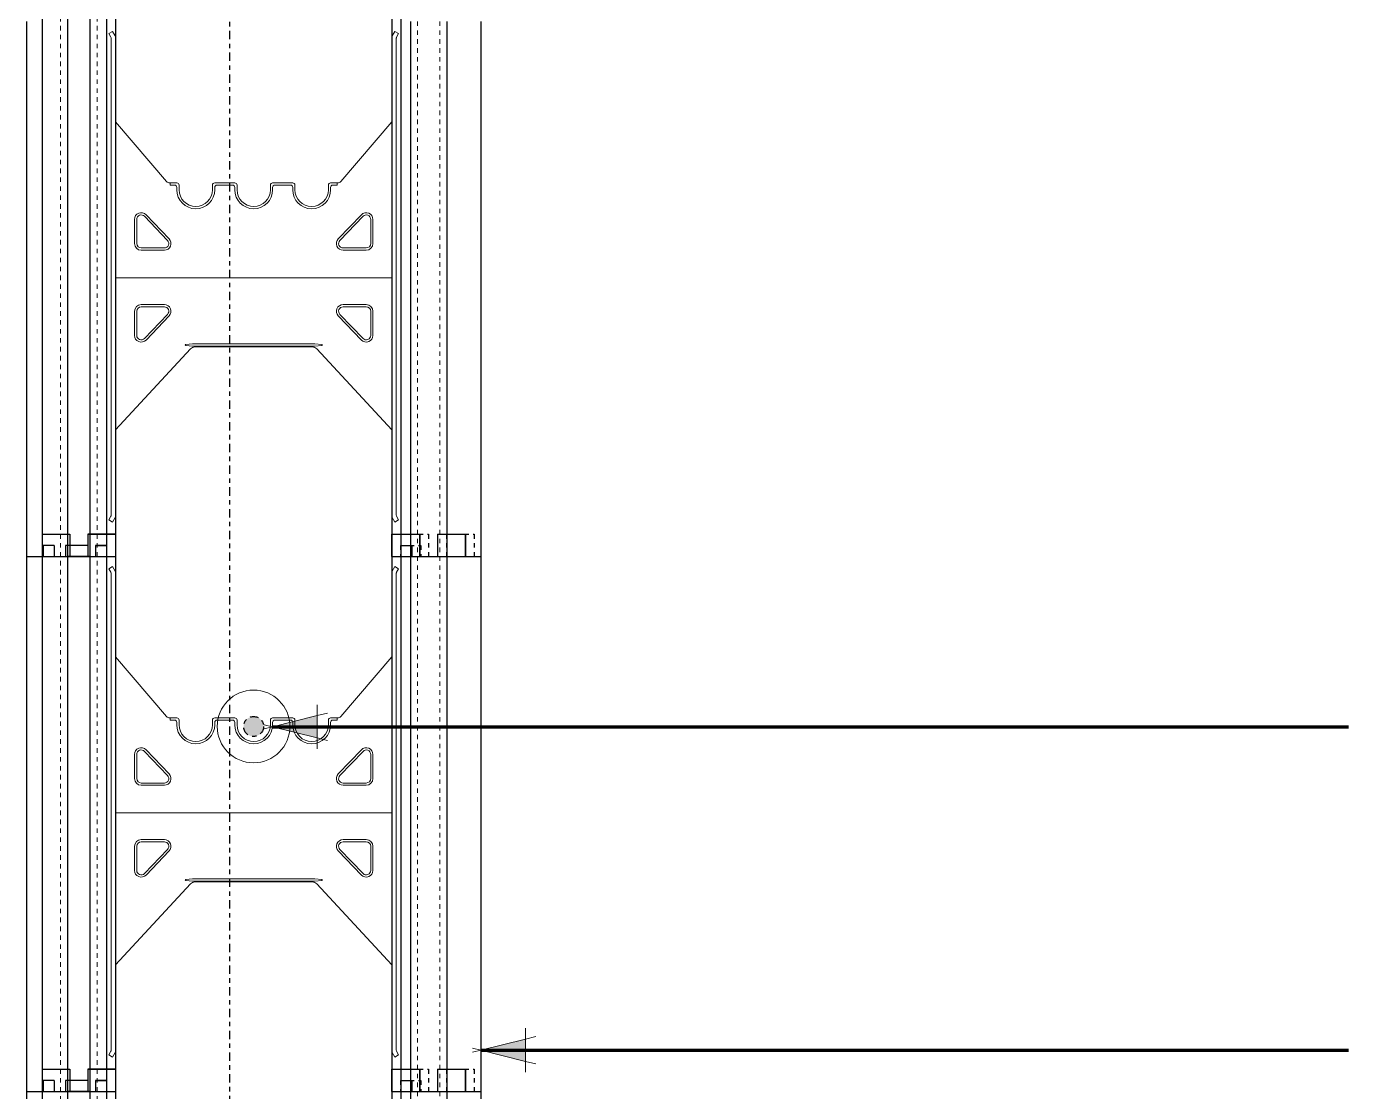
# Model space of a CAD drawing. Header units: inches. Extents: x -29 to 62, y -26 to 141.
# Drawn here: x 9.7 to 39.37, y 53.23 to 77.12 of the extents above; entities that cross this region are included whole.
import ezdxf

# ---------------------------------------------------------------- set-up
doc = ezdxf.new("R2010")
doc.units = ezdxf.units.IN
doc.header["$MEASUREMENT"] = 0
for name, pattern in [('CENTER', [2, 1.25, -0.25, 0.25, -0.25]), ('DASHED2', [0.375, 0.25, -0.125]), ('HIDDEN', [0.375, 0.25, -0.125])]:
    doc.linetypes.add(name, pattern=pattern)
for name, color, linetype, lineweight in [('A2 Hatch', 8, 'Continuous', 9), ('DETAILS', 7, 'Continuous', 13), ('DIM', 3, 'Continuous', 13), ('REBAR', 2, 'CENTER', 30)]:
    doc.layers.add(name, color=color, linetype=linetype, lineweight=lineweight)
doc.styles.add('ARCTEXT', font='arctext.shx', dxfattribs={"width": 0.85})
doc.dimstyles.new('ARCTEXT1-4', dxfattribs={"dimtxt": 4, "dimasz": 2, "dimexe": 2, "dimexo": 2, "dimgap": 2, "dimtad": 1, "dimdec": 4, "dimzin": 3, "dimdsep": 46, "dimlunit": 4, "dimtxsty": 'ARCTEXT', "dimblk": 'ARCHTICK', "dimcen": 2, "dimaunit": 1, "dimadec": 0, "dimazin": 0, "dimtfac": 1, "dimtdec": 4, "dimtmove": 2, "dimatfit": 3, "dimldrblk": 'arrow', "dimfxl": 0, "dimtolj": 1, "dimtzin": 0, "dimarcsym": 0})

# ---------------------------------------------------------------- blocks, each defined once
blk = doc.blocks.new('_ArchTick')
at = {"color": 0, "linetype": 'ByBlock', "const_width": 0.15}
blk.add_lwpolyline([(-0.5, -0.5), (0.5, 0.5)], dxfattribs=at)
blk = doc.blocks.new('arrow')
at = {"layer": 'DIM'}
blk.add_hatch(color=253, dxfattribs=at).paths.add_polyline_path([(-2, 0.5), (-2, -0.5), (0, 0)])
at = {"layer": 'DIM', "lineweight": 9}
for points in [[(-2, 0.983), (-2, 0.5), (-2.469, 0.617)], [(0.374, 0.094), (0, 0)], [(0.374, -0.094), (0, 0)], [(-2, -0.983), (-2, -0.5), (-2.469, -0.617)]]:
    blk.add_lwpolyline(points, dxfattribs=at)
at = {"layer": 'DIM', "lineweight": 15}
blk.add_lwpolyline([(0, 0), (-2, -0.5), (-2, 0.5), (0, 0)], dxfattribs=at)

msp = doc.modelspace()

# ---------------------------------------------------------------- hatches: boundary and pattern name
at = {"layer": 'REBAR', "ltscale": 0.15}
h = msp.add_hatch(color=256, dxfattribs=at)
edge = h.paths.add_edge_path()
edge.add_arc((14.79509, 61.42232), 0.22434, 0, 360)

# ---------------------------------------------------------------- linework, layer by layer
at = {"color": 1}
for p, q in [((10.04778, 77.73425), (10.04778, 65.23425)), ((10.62278, 77.73425), (10.62278, 65.23425)), ((11.12278, 77.73425), (11.12278, 65.23425)), ((11.69778, 77.73425), (11.69778, 65.23425)), ((17.89778, 77.73425), (17.89778, 65.23425)), ((11.49778, 77.48425), (11.49778, 65.23425)), ((18.09778, 77.48425), (18.09778, 65.23425)), ((9.69778, 77.23425), (9.69778, 65.23425)), ((18.31278, 77.23425), (18.31278, 65.23425)), ((19.13278, 77.23425), (19.13278, 65.23425)), ((19.89778, 77.23425), (19.89778, 65.23425)), ((10.04778, 65.73425), (10.67278, 65.73425)), ((10.04778, 65.73425), (10.67278, 65.73425)), ((10.04778, 65.73425), (10.67278, 65.73425)), ((10.04778, 65.73425), (10.67278, 65.73425)), ((10.04778, 65.73425), (10.67278, 65.73425)), ((10.04778, 65.73425), (10.67278, 65.73425)), ((10.04778, 65.73425), (10.67278, 65.73425)), ((10.04778, 65.73425), (10.67278, 65.73425)), ((10.04778, 65.73424), (10.67278, 65.73424)), ((10.04778, 65.73424), (10.04778, 53.23424)), ((10.04778, 65.73424), (10.67278, 65.73424)), ((10.62278, 65.73424), (10.62278, 53.23424)), ((10.67278, 65.73425), (10.67278, 65.23425)), ((10.67278, 65.73425), (10.67278, 65.23425)), ((10.67278, 65.73425), (10.67278, 65.23425)), ((10.67278, 65.73425), (10.67278, 65.23425)), ((10.67278, 65.73425), (10.67278, 65.23425)), ((10.67278, 65.73425), (10.67278, 65.23425)), ((10.67278, 65.73425), (10.67278, 65.23425)), ((10.67278, 65.73425), (10.67278, 65.23425)), ((10.67278, 65.73424), (10.67278, 65.23424)), ((10.67278, 65.73424), (10.67278, 65.23424)), ((11.07278, 65.73425), (11.07278, 65.23425)), ((11.07278, 65.73425), (11.69778, 65.73425)), ((11.07278, 65.73425), (11.07278, 65.23425)), ((11.07278, 65.73425), (11.69778, 65.73425)), ((11.07278, 65.73425), (11.07278, 65.23425)), ((11.07278, 65.73425), (11.69778, 65.73425)), ((11.07278, 65.73425), (11.07278, 65.23425)), ((11.07278, 65.73425), (11.69778, 65.73425)), ((11.07278, 65.73425), (11.07278, 65.23425)), ((11.07278, 65.73425), (11.69778, 65.73425)), ((11.07278, 65.73425), (11.07278, 65.23425)), ((11.07278, 65.73425), (11.69778, 65.73425)), ((11.07278, 65.73425), (11.07278, 65.23425)), ((11.07278, 65.73425), (11.69778, 65.73425)), ((11.07278, 65.73425), (11.07278, 65.23425)), ((11.69778, 65.73425), (11.07278, 65.73425)), ((11.07278, 65.73425), (11.07278, 65.23425)), ((11.07278, 65.73425), (11.69778, 65.73425)), ((11.07278, 65.73425), (11.07278, 65.23425)), ((11.69778, 65.73425), (11.07278, 65.73425)), ((11.07278, 65.73424), (11.07278, 65.23424)), ((11.07278, 65.73424), (11.69778, 65.73424)), ((11.07278, 65.73424), (11.07278, 65.23424)), ((11.07278, 65.73424), (11.69778, 65.73424)), ((11.07278, 65.73424), (11.07278, 65.23424)), ((11.69778, 65.73424), (11.07278, 65.73424)), ((11.12278, 65.73424), (11.12278, 53.23424)), ((11.69778, 65.73425), (11.69778, 65.23425)), ((11.69778, 65.73425), (11.69778, 65.23425)), ((11.69778, 65.73425), (11.69778, 65.23425)), ((11.69778, 65.73425), (11.69778, 65.23425)), ((11.69778, 65.73425), (11.69778, 65.23425)), ((11.69778, 65.73425), (11.69778, 65.23425)), ((11.69778, 65.73425), (11.69778, 65.23425)), ((11.69778, 65.73425), (11.69778, 65.23425)), ((11.69778, 65.73425), (11.69778, 65.23425)), ((11.69778, 65.73424), (11.69778, 53.23424)), ((11.69778, 65.73424), (11.69778, 65.23424)), ((11.69778, 65.73424), (11.69778, 65.23424)), ((11.69778, 65.73424), (11.69778, 65.23424)), ((17.89348, 65.73425), (17.89348, 65.23425)), ((17.89348, 65.73425), (18.51848, 65.73425)), ((17.89348, 65.73425), (17.89348, 65.23425)), ((17.89778, 65.73424), (17.89778, 53.23424)), ((17.89778, 65.73424), (18.52278, 65.73424)), ((17.89778, 65.73424), (17.89778, 65.23424)), ((18.09778, 65.73425), (18.09778, 65.23425)), ((18.51848, 65.73425), (18.51848, 65.23425)), ((18.52278, 65.73424), (18.52278, 65.23424)), ((18.91848, 65.73425), (18.91848, 65.23425)), ((18.91848, 65.73425), (19.54348, 65.73425)), ((18.92278, 65.73424), (18.92278, 65.23424)), ((18.92278, 65.73424), (19.54778, 65.73424)), ((19.54348, 65.73425), (19.54348, 65.23425)), ((19.54778, 65.73424), (19.54778, 65.23424)), ((10.07278, 65.48425), (10.07278, 65.23425)), ((10.32278, 65.48425), (10.07278, 65.48425)), ((10.07278, 65.48425), (10.07278, 65.23425)), ((10.32278, 65.48425), (10.07278, 65.48425)), ((10.07278, 65.48424), (10.07278, 65.23424)), ((10.32278, 65.48424), (10.07278, 65.48424)), ((10.32278, 65.48425), (10.32278, 65.23425)), ((10.32278, 65.48425), (10.32278, 65.23425)), ((10.32278, 65.48424), (10.32278, 65.23424)), ((11.07278, 65.48425), (10.57278, 65.48425)), ((10.57278, 65.48425), (10.57278, 65.23425)), ((11.07278, 65.48425), (10.57278, 65.48425)), ((10.57278, 65.48425), (10.57278, 65.23425)), ((11.07278, 65.48424), (10.57278, 65.48424)), ((10.57278, 65.48424), (10.57278, 65.23424)), ((11.24778, 65.48425), (11.24778, 65.23425)), ((11.24778, 65.48425), (11.49778, 65.48425)), ((11.24778, 65.48425), (11.24778, 65.23425)), ((11.24778, 65.48425), (11.49778, 65.48425)), ((11.24778, 65.48425), (11.24778, 65.23425)), ((11.24778, 65.48425), (11.49778, 65.48425)), ((11.24778, 65.48425), (11.24778, 65.23425)), ((11.24778, 65.48425), (11.49778, 65.48425)), ((11.24778, 65.48425), (11.24778, 65.23425)), ((11.24778, 65.48425), (11.49778, 65.48425)), ((11.24778, 65.48425), (11.24778, 65.23425)), ((11.24778, 65.48425), (11.49778, 65.48425)), ((11.24778, 65.48425), (11.24778, 65.23425)), ((11.24778, 65.48425), (11.49778, 65.48425)), ((11.24778, 65.48425), (11.24778, 65.23425)), ((11.49778, 65.48425), (11.24778, 65.48425)), ((11.24778, 65.48425), (11.24778, 65.23425)), ((11.24778, 65.48425), (11.49778, 65.48425)), ((11.24778, 65.48425), (11.24778, 65.23425)), ((11.49778, 65.48425), (11.24778, 65.48425)), ((11.24778, 65.48424), (11.24778, 65.23424)), ((11.24778, 65.48424), (11.49778, 65.48424)), ((11.24778, 65.48424), (11.24778, 65.23424)), ((11.24778, 65.48424), (11.49778, 65.48424)), ((11.24778, 65.48424), (11.24778, 65.23424)), ((11.49778, 65.48424), (11.24778, 65.48424)), ((11.49778, 65.48425), (11.49778, 65.23425)), ((11.49778, 65.48425), (11.49778, 65.23425)), ((11.49778, 65.48424), (11.49778, 53.23424)), ((11.49778, 65.48424), (11.49778, 65.23424)), ((18.09348, 65.48425), (18.34348, 65.48425)), ((18.09778, 65.48424), (18.09778, 53.23424)), ((18.09778, 65.48424), (18.34778, 65.48424)), ((18.34348, 65.48425), (18.34348, 65.23425)), ((18.34778, 65.48424), (18.34778, 65.23424)), ((9.69778, 65.23425), (11.69778, 65.23425)), ((9.69778, 65.23425), (11.69778, 65.23425)), ((9.69778, 65.23425), (11.24778, 65.23425)), ((9.69778, 65.23425), (11.24778, 65.23425)), ((9.69778, 65.23425), (11.69778, 65.23425)), ((9.69778, 65.23425), (11.69778, 65.23425)), ((9.69778, 65.23425), (11.69778, 65.23425)), ((9.69778, 65.23425), (11.24778, 65.23425)), ((9.69778, 65.23425), (11.24778, 65.23425)), ((9.69778, 65.23425), (11.69778, 65.23425)), ((9.69778, 65.23425), (11.69778, 65.23425)), ((9.69778, 65.23425), (11.24778, 65.23425)), ((9.69778, 65.23425), (11.24778, 65.23425)), ((9.69778, 65.23425), (11.69778, 65.23425)), ((9.69778, 65.23425), (11.24778, 65.23425)), ((9.69778, 65.23425), (11.24778, 65.23425)), ((9.69778, 65.23425), (11.69778, 65.23425)), ((9.69778, 65.23425), (11.69778, 65.23425)), ((9.69778, 65.23424), (9.69778, 53.23424)), ((9.69778, 65.23424), (11.24778, 65.23424)), ((9.69778, 65.23424), (11.69778, 65.23424)), ((9.69778, 65.23424), (11.24778, 65.23424)), ((9.69778, 65.23424), (11.69778, 65.23424)), ((9.69778, 65.23423), (11.69778, 65.23423)), ((9.69778, 65.23423), (11.24778, 65.23423)), ((11.12278, 65.23425), (10.62278, 65.23425)), ((11.12278, 65.23425), (10.62278, 65.23425)), ((11.12278, 65.23425), (10.62278, 65.23425)), ((11.12278, 65.23425), (10.62278, 65.23425)), ((11.12278, 65.23425), (10.62278, 65.23425)), ((11.12278, 65.23425), (10.62278, 65.23425)), ((11.12278, 65.23425), (10.62278, 65.23425)), ((11.12278, 65.23425), (10.62278, 65.23425)), ((11.12278, 65.23424), (10.62278, 65.23424)), ((11.12278, 65.23424), (10.62278, 65.23424)), ((11.12278, 65.23423), (10.62278, 65.23423)), ((11.49778, 65.23425), (11.69778, 65.23425)), ((11.49778, 65.23425), (11.69778, 65.23425)), ((11.49778, 65.23425), (11.69778, 65.23425)), ((11.49778, 65.23425), (11.69778, 65.23425)), ((11.49778, 65.23425), (11.69778, 65.23425)), ((11.49778, 65.23425), (11.69778, 65.23425)), ((11.49778, 65.23425), (11.69778, 65.23425)), ((11.49778, 65.23425), (11.69778, 65.23425)), ((11.49778, 65.23424), (11.69778, 65.23424)), ((11.49778, 65.23424), (11.69778, 65.23424)), ((11.49778, 65.23423), (11.69778, 65.23423)), ((17.89348, 65.23425), (18.09348, 65.23425)), ((17.89778, 65.23425), (19.69348, 65.23425)), ((17.89778, 65.23425), (19.69348, 65.23425)), ((17.89778, 65.23425), (19.89778, 65.23425)), ((17.89778, 65.23424), (18.09778, 65.23424)), ((17.89778, 65.23424), (19.89778, 65.23424)), ((18.10848, 65.23425), (19.69348, 65.23425)), ((18.31278, 65.23424), (19.89778, 65.23424)), ((18.31278, 65.23424), (18.31278, 53.23424)), ((19.13278, 65.23424), (19.13278, 53.23424)), ((19.69778, 65.23425), (19.89778, 65.23425)), ((19.69778, 65.23425), (19.89778, 65.23425)), ((19.69778, 65.23424), (19.89778, 65.23424)), ((19.89778, 65.23424), (19.89778, 53.23424)), ((10.04778, 53.73424), (10.67278, 53.73424)), ((10.04778, 53.73424), (10.67278, 53.73424)), ((10.04778, 53.73424), (10.67278, 53.73424)), ((10.04778, 53.73424), (10.67278, 53.73424)), ((10.04778, 53.73424), (10.67278, 53.73424)), ((10.04778, 53.73424), (10.67278, 53.73424)), ((10.04778, 53.73424), (10.67278, 53.73424)), ((10.04778, 53.73424), (10.67278, 53.73424)), ((10.04778, 53.73423), (10.67278, 53.73423)), ((10.04778, 53.73423), (10.04778, 41.23423)), ((10.04778, 53.73423), (10.67278, 53.73423)), ((10.62278, 53.73423), (10.62278, 41.23423)), ((10.67278, 53.73424), (10.67278, 53.23424)), ((10.67278, 53.73424), (10.67278, 53.23424)), ((10.67278, 53.73424), (10.67278, 53.23424)), ((10.67278, 53.73424), (10.67278, 53.23424)), ((10.67278, 53.73424), (10.67278, 53.23424)), ((10.67278, 53.73424), (10.67278, 53.23424)), ((10.67278, 53.73424), (10.67278, 53.23424)), ((10.67278, 53.73424), (10.67278, 53.23424)), ((10.67278, 53.73423), (10.67278, 53.23423)), ((10.67278, 53.73423), (10.67278, 53.23423)), ((11.07278, 53.73424), (11.07278, 53.23424)), ((11.07278, 53.73424), (11.69778, 53.73424)), ((11.07278, 53.73424), (11.07278, 53.23424)), ((11.07278, 53.73424), (11.69778, 53.73424)), ((11.07278, 53.73424), (11.07278, 53.23424)), ((11.07278, 53.73424), (11.69778, 53.73424)), ((11.07278, 53.73424), (11.07278, 53.23424)), ((11.07278, 53.73424), (11.69778, 53.73424)), ((11.07278, 53.73424), (11.07278, 53.23424)), ((11.07278, 53.73424), (11.69778, 53.73424)), ((11.07278, 53.73424), (11.07278, 53.23424)), ((11.07278, 53.73424), (11.69778, 53.73424)), ((11.07278, 53.73424), (11.07278, 53.23424)), ((11.07278, 53.73424), (11.69778, 53.73424)), ((11.07278, 53.73424), (11.07278, 53.23424)), ((11.69778, 53.73424), (11.07278, 53.73424)), ((11.07278, 53.73424), (11.07278, 53.23424)), ((11.07278, 53.73424), (11.69778, 53.73424)), ((11.07278, 53.73424), (11.07278, 53.23424)), ((11.69778, 53.73424), (11.07278, 53.73424)), ((11.07278, 53.73423), (11.07278, 53.23423)), ((11.07278, 53.73423), (11.69778, 53.73423)), ((11.07278, 53.73423), (11.07278, 53.23423)), ((11.07278, 53.73423), (11.69778, 53.73423)), ((11.07278, 53.73423), (11.07278, 53.23423)), ((11.69778, 53.73423), (11.07278, 53.73423)), ((11.12278, 53.73423), (11.12278, 41.23423)), ((11.69778, 53.73424), (11.69778, 53.23424)), ((11.69778, 53.73424), (11.69778, 53.23424)), ((11.69778, 53.73424), (11.69778, 53.23424)), ((11.69778, 53.73424), (11.69778, 53.23424)), ((11.69778, 53.73424), (11.69778, 53.23424)), ((11.69778, 53.73424), (11.69778, 53.23424)), ((11.69778, 53.73424), (11.69778, 53.23424)), ((11.69778, 53.73424), (11.69778, 53.23424)), ((11.69778, 53.73424), (11.69778, 53.23424)), ((11.69778, 53.73423), (11.69778, 41.23423)), ((11.69778, 53.73423), (11.69778, 53.23423)), ((11.69778, 53.73423), (11.69778, 53.23423)), ((11.69778, 53.73423), (11.69778, 53.23423)), ((17.89348, 53.73424), (17.89348, 53.23424)), ((17.89348, 53.73424), (18.51848, 53.73424)), ((17.89348, 53.73424), (17.89348, 53.23424)), ((17.89778, 53.73423), (17.89778, 41.23423)), ((17.89778, 53.73423), (18.52278, 53.73423)), ((17.89778, 53.73423), (17.89778, 53.23423)), ((18.09778, 53.73424), (18.09778, 53.23424)), ((18.51848, 53.73424), (18.51848, 53.23424)), ((18.52278, 53.73423), (18.52278, 53.23423)), ((18.91848, 53.73424), (18.91848, 53.23424)), ((18.91848, 53.73424), (19.54348, 53.73424)), ((18.92278, 53.73423), (18.92278, 53.23423)), ((18.92278, 53.73423), (19.54778, 53.73423)), ((19.54348, 53.73424), (19.54348, 53.23424)), ((19.54778, 53.73423), (19.54778, 53.23423)), ((10.07278, 53.48424), (10.07278, 53.23424)), ((10.32278, 53.48424), (10.07278, 53.48424)), ((10.07278, 53.48424), (10.07278, 53.23424)), ((10.32278, 53.48424), (10.07278, 53.48424)), ((10.07278, 53.48423), (10.07278, 53.23423)), ((10.32278, 53.48423), (10.07278, 53.48423)), ((10.32278, 53.48424), (10.32278, 53.23424)), ((10.32278, 53.48424), (10.32278, 53.23424)), ((10.32278, 53.48423), (10.32278, 53.23423)), ((11.07278, 53.48424), (10.57278, 53.48424)), ((10.57278, 53.48424), (10.57278, 53.23424)), ((11.07278, 53.48424), (10.57278, 53.48424)), ((10.57278, 53.48424), (10.57278, 53.23424)), ((11.07278, 53.48423), (10.57278, 53.48423)), ((10.57278, 53.48423), (10.57278, 53.23423)), ((11.24778, 53.48424), (11.24778, 53.23424)), ((11.24778, 53.48424), (11.49778, 53.48424)), ((11.24778, 53.48424), (11.24778, 53.23424)), ((11.24778, 53.48424), (11.49778, 53.48424)), ((11.24778, 53.48424), (11.24778, 53.23424)), ((11.24778, 53.48424), (11.49778, 53.48424)), ((11.24778, 53.48424), (11.24778, 53.23424)), ((11.24778, 53.48424), (11.49778, 53.48424)), ((11.24778, 53.48424), (11.24778, 53.23424)), ((11.24778, 53.48424), (11.49778, 53.48424)), ((11.24778, 53.48424), (11.24778, 53.23424)), ((11.24778, 53.48424), (11.49778, 53.48424)), ((11.24778, 53.48424), (11.24778, 53.23424)), ((11.24778, 53.48424), (11.49778, 53.48424)), ((11.24778, 53.48424), (11.24778, 53.23424)), ((11.49778, 53.48424), (11.24778, 53.48424)), ((11.24778, 53.48424), (11.24778, 53.23424)), ((11.24778, 53.48424), (11.49778, 53.48424)), ((11.24778, 53.48424), (11.24778, 53.23424)), ((11.49778, 53.48424), (11.24778, 53.48424)), ((11.24778, 53.48423), (11.24778, 53.23423)), ((11.24778, 53.48423), (11.49778, 53.48423)), ((11.24778, 53.48423), (11.24778, 53.23423)), ((11.24778, 53.48423), (11.49778, 53.48423)), ((11.24778, 53.48423), (11.24778, 53.23423)), ((11.49778, 53.48423), (11.24778, 53.48423)), ((11.49778, 53.48424), (11.49778, 53.23424)), ((11.49778, 53.48424), (11.49778, 53.23424)), ((11.49778, 53.48423), (11.49778, 41.23423)), ((11.49778, 53.48423), (11.49778, 53.23423)), ((18.09348, 53.48424), (18.34348, 53.48424)), ((18.09778, 53.48423), (18.09778, 41.23423)), ((18.09778, 53.48423), (18.34778, 53.48423)), ((18.34348, 53.48424), (18.34348, 53.23424)), ((18.34778, 53.48423), (18.34778, 53.23423)), ((9.69778, 53.23424), (11.69778, 53.23424)), ((9.69778, 53.23424), (11.69778, 53.23424)), ((9.69778, 53.23424), (11.24778, 53.23424)), ((9.69778, 53.23424), (11.24778, 53.23424)), ((9.69778, 53.23424), (11.69778, 53.23424)), ((9.69778, 53.23424), (11.69778, 53.23424)), ((9.69778, 53.23424), (11.69778, 53.23424)), ((9.69778, 53.23424), (11.24778, 53.23424)), ((9.69778, 53.23424), (11.24778, 53.23424)), ((9.69778, 53.23424), (11.69778, 53.23424)), ((9.69778, 53.23424), (11.69778, 53.23424)), ((9.69778, 53.23424), (11.24778, 53.23424)), ((9.69778, 53.23424), (11.24778, 53.23424)), ((9.69778, 53.23424), (11.69778, 53.23424)), ((9.69778, 53.23424), (11.24778, 53.23424)), ((9.69778, 53.23424), (11.24778, 53.23424)), ((9.69778, 53.23424), (11.69778, 53.23424)), ((9.69778, 53.23424), (11.69778, 53.23424)), ((9.69778, 53.23423), (9.69778, 41.23423)), ((9.69778, 53.23423), (11.24778, 53.23423)), ((9.69778, 53.23423), (11.69778, 53.23423)), ((9.69778, 53.23423), (11.24778, 53.23423)), ((9.69778, 53.23423), (11.69778, 53.23423)), ((11.12278, 53.23424), (10.62278, 53.23424)), ((11.12278, 53.23424), (10.62278, 53.23424)), ((11.12278, 53.23424), (10.62278, 53.23424)), ((11.12278, 53.23424), (10.62278, 53.23424)), ((11.12278, 53.23424), (10.62278, 53.23424)), ((11.12278, 53.23424), (10.62278, 53.23424)), ((11.12278, 53.23424), (10.62278, 53.23424)), ((11.12278, 53.23424), (10.62278, 53.23424)), ((11.12278, 53.23423), (10.62278, 53.23423)), ((11.12278, 53.23423), (10.62278, 53.23423)), ((11.49778, 53.23424), (11.69778, 53.23424)), ((11.49778, 53.23424), (11.69778, 53.23424)), ((11.49778, 53.23424), (11.69778, 53.23424)), ((11.49778, 53.23424), (11.69778, 53.23424)), ((11.49778, 53.23424), (11.69778, 53.23424)), ((11.49778, 53.23424), (11.69778, 53.23424)), ((11.49778, 53.23424), (11.69778, 53.23424)), ((11.49778, 53.23424), (11.69778, 53.23424)), ((11.49778, 53.23423), (11.69778, 53.23423)), ((11.49778, 53.23423), (11.69778, 53.23423)), ((17.89348, 53.23424), (18.09348, 53.23424)), ((17.89778, 53.23424), (19.69348, 53.23424)), ((17.89778, 53.23424), (19.69348, 53.23424)), ((17.89778, 53.23424), (19.89778, 53.23424)), ((17.89778, 53.23423), (18.09778, 53.23423)), ((17.89778, 53.23423), (19.89778, 53.23423)), ((18.10848, 53.23424), (19.69348, 53.23424)), ((18.31278, 53.23423), (19.89778, 53.23423)), ((18.31278, 53.23423), (18.31278, 41.23423)), ((19.13278, 53.23423), (19.13278, 41.23423)), ((19.69778, 53.23424), (19.89778, 53.23424)), ((19.69778, 53.23424), (19.89778, 53.23424)), ((19.69778, 53.23423), (19.89778, 53.23423)), ((19.89778, 53.23423), (19.89778, 41.23423))]:
    msp.add_line(p, q, dxfattribs=at)
at = {"color": 1, "linetype": 'HIDDEN', "ltscale": 0.02}
for p, q in [((10.04778, 65.73425), (10.67278, 65.73425)), ((10.04778, 65.73425), (10.04778, 65.23425)), ((10.04778, 65.73425), (10.67278, 65.73425)), ((10.04778, 65.73425), (10.67278, 65.73425)), ((10.04778, 65.73425), (10.04778, 65.23425)), ((10.04778, 65.73425), (10.67278, 65.73425)), ((10.04778, 65.73425), (10.04778, 65.23425)), ((10.04778, 65.73425), (10.67278, 65.73425)), ((10.04778, 65.73425), (10.67278, 65.73425)), ((10.04778, 65.73425), (10.04778, 65.23425)), ((10.04778, 65.73425), (10.67278, 65.73425)), ((10.04778, 65.73425), (10.67278, 65.73425)), ((10.04778, 65.73425), (10.04778, 65.23425)), ((10.04778, 65.73425), (10.67278, 65.73425)), ((10.04778, 65.73425), (10.04778, 65.23425)), ((10.04778, 65.73425), (10.67278, 65.73425)), ((10.04778, 65.73425), (10.04778, 65.23425)), ((10.04778, 65.73424), (10.67278, 65.73424)), ((10.04778, 65.73424), (10.04778, 65.23424)), ((10.04778, 65.73424), (10.67278, 65.73424)), ((10.04778, 65.73424), (10.04778, 65.23424)), ((10.67278, 65.73425), (10.67278, 65.23425)), ((10.67278, 65.73425), (10.67278, 65.23425)), ((10.67278, 65.73425), (10.67278, 65.23425)), ((10.67278, 65.73425), (10.67278, 65.23425)), ((10.67278, 65.73425), (10.67278, 65.23425)), ((10.67278, 65.73425), (10.67278, 65.23425)), ((10.67278, 65.73425), (10.67278, 65.23425)), ((10.67278, 65.73425), (10.67278, 65.23425)), ((10.67278, 65.73425), (10.67278, 65.23425)), ((10.67278, 65.73425), (10.67278, 65.23425)), ((10.67278, 65.73424), (10.67278, 65.23424)), ((10.67278, 65.73424), (10.67278, 65.23424)), ((11.07278, 65.73425), (11.07278, 65.23425)), ((11.07278, 65.73425), (11.69778, 65.73425)), ((11.07278, 65.73425), (11.07278, 65.23425)), ((11.07278, 65.73425), (11.69778, 65.73425)), ((11.07278, 65.73425), (11.07278, 65.23425)), ((11.07278, 65.73425), (11.69778, 65.73425)), ((11.07278, 65.73425), (11.07278, 65.23425)), ((11.07278, 65.73425), (11.69778, 65.73425)), ((11.07278, 65.73425), (11.07278, 65.23425)), ((11.07278, 65.73425), (11.69778, 65.73425)), ((11.07278, 65.73425), (11.07278, 65.23425)), ((11.07278, 65.73425), (11.69778, 65.73425)), ((11.07278, 65.73425), (11.07278, 65.23425)), ((11.07278, 65.73425), (11.69778, 65.73425)), ((11.07278, 65.73425), (11.07278, 65.23425)), ((11.07278, 65.73425), (11.69778, 65.73425)), ((11.07278, 65.73425), (11.07278, 65.23425)), ((11.07278, 65.73425), (11.69778, 65.73425)), ((11.07278, 65.73425), (11.07278, 65.23425)), ((11.07278, 65.73425), (11.69778, 65.73425)), ((11.07278, 65.73424), (11.07278, 65.23424)), ((11.07278, 65.73424), (11.69778, 65.73424)), ((11.07278, 65.73424), (11.07278, 65.23424)), ((11.07278, 65.73424), (11.69778, 65.73424)), ((17.89348, 65.73425), (18.51848, 65.73425)), ((17.89348, 65.73425), (18.51848, 65.73425)), ((17.89778, 65.73424), (18.52278, 65.73424)), ((18.09778, 65.73425), (18.72278, 65.73425)), ((18.51848, 65.73425), (18.51848, 65.23425)), ((18.51848, 65.73425), (18.51848, 65.23425)), ((18.52278, 65.73424), (18.52278, 65.23424)), ((18.72278, 65.73425), (18.72278, 65.23425)), ((18.91848, 65.73425), (18.91848, 65.23425)), ((18.91848, 65.73425), (19.54348, 65.73425)), ((18.91848, 65.73425), (18.91848, 65.23425)), ((18.91848, 65.73425), (19.54348, 65.73425)), ((18.92278, 65.73424), (18.92278, 65.23424)), ((18.92278, 65.73424), (19.54778, 65.73424)), ((19.12278, 65.73425), (19.12278, 65.23425)), ((19.12278, 65.73425), (19.74778, 65.73425)), ((19.54348, 65.73425), (19.54348, 65.23425)), ((19.54348, 65.73425), (19.54348, 65.23425)), ((19.54778, 65.73424), (19.54778, 65.23424)), ((19.74778, 65.73425), (19.74778, 65.23425)), ((18.09348, 65.48425), (18.09348, 65.23425)), ((18.09348, 65.48425), (18.34348, 65.48425)), ((18.09348, 65.48425), (18.09348, 65.23425)), ((18.09348, 65.48425), (18.34348, 65.48425)), ((18.09778, 65.48424), (18.09778, 65.23424)), ((18.09778, 65.48424), (18.34778, 65.48424)), ((18.29778, 65.48425), (18.54778, 65.48425)), ((18.34348, 65.48425), (18.34348, 65.23425)), ((18.34348, 65.48425), (18.34348, 65.23425)), ((18.34778, 65.48424), (18.34778, 65.23424)), ((18.54778, 65.48425), (18.54778, 65.23425)), ((10.04778, 53.73424), (10.67278, 53.73424)), ((10.04778, 53.73424), (10.04778, 53.23424)), ((10.04778, 53.73424), (10.67278, 53.73424)), ((10.04778, 53.73424), (10.67278, 53.73424)), ((10.04778, 53.73424), (10.04778, 53.23424)), ((10.04778, 53.73424), (10.67278, 53.73424)), ((10.04778, 53.73424), (10.04778, 53.23424)), ((10.04778, 53.73424), (10.67278, 53.73424)), ((10.04778, 53.73424), (10.67278, 53.73424)), ((10.04778, 53.73424), (10.04778, 53.23424)), ((10.04778, 53.73424), (10.67278, 53.73424)), ((10.04778, 53.73424), (10.67278, 53.73424)), ((10.04778, 53.73424), (10.04778, 53.23424)), ((10.04778, 53.73424), (10.67278, 53.73424)), ((10.04778, 53.73424), (10.04778, 53.23424)), ((10.04778, 53.73424), (10.67278, 53.73424)), ((10.04778, 53.73424), (10.04778, 53.23424)), ((10.04778, 53.73423), (10.67278, 53.73423)), ((10.04778, 53.73423), (10.04778, 53.23423)), ((10.04778, 53.73423), (10.67278, 53.73423)), ((10.04778, 53.73423), (10.04778, 53.23423)), ((10.67278, 53.73424), (10.67278, 53.23424)), ((10.67278, 53.73424), (10.67278, 53.23424)), ((10.67278, 53.73424), (10.67278, 53.23424)), ((10.67278, 53.73424), (10.67278, 53.23424)), ((10.67278, 53.73424), (10.67278, 53.23424)), ((10.67278, 53.73424), (10.67278, 53.23424)), ((10.67278, 53.73424), (10.67278, 53.23424)), ((10.67278, 53.73424), (10.67278, 53.23424)), ((10.67278, 53.73424), (10.67278, 53.23424)), ((10.67278, 53.73424), (10.67278, 53.23424)), ((10.67278, 53.73423), (10.67278, 53.23423)), ((10.67278, 53.73423), (10.67278, 53.23423)), ((11.07278, 53.73424), (11.07278, 53.23424)), ((11.07278, 53.73424), (11.69778, 53.73424)), ((11.07278, 53.73424), (11.07278, 53.23424)), ((11.07278, 53.73424), (11.69778, 53.73424)), ((11.07278, 53.73424), (11.07278, 53.23424)), ((11.07278, 53.73424), (11.69778, 53.73424)), ((11.07278, 53.73424), (11.07278, 53.23424)), ((11.07278, 53.73424), (11.69778, 53.73424)), ((11.07278, 53.73424), (11.07278, 53.23424)), ((11.07278, 53.73424), (11.69778, 53.73424)), ((11.07278, 53.73424), (11.07278, 53.23424)), ((11.07278, 53.73424), (11.69778, 53.73424)), ((11.07278, 53.73424), (11.07278, 53.23424)), ((11.07278, 53.73424), (11.69778, 53.73424)), ((11.07278, 53.73424), (11.07278, 53.23424)), ((11.07278, 53.73424), (11.69778, 53.73424)), ((11.07278, 53.73424), (11.07278, 53.23424)), ((11.07278, 53.73424), (11.69778, 53.73424)), ((11.07278, 53.73424), (11.07278, 53.23424)), ((11.07278, 53.73424), (11.69778, 53.73424)), ((11.07278, 53.73423), (11.07278, 53.23423)), ((11.07278, 53.73423), (11.69778, 53.73423)), ((11.07278, 53.73423), (11.07278, 53.23423)), ((11.07278, 53.73423), (11.69778, 53.73423)), ((17.89348, 53.73424), (18.51848, 53.73424)), ((17.89348, 53.73424), (18.51848, 53.73424)), ((17.89778, 53.73423), (18.52278, 53.73423)), ((18.09778, 53.73424), (18.72278, 53.73424)), ((18.51848, 53.73424), (18.51848, 53.23424)), ((18.51848, 53.73424), (18.51848, 53.23424)), ((18.52278, 53.73423), (18.52278, 53.23423)), ((18.72278, 53.73424), (18.72278, 53.23424)), ((18.91848, 53.73424), (18.91848, 53.23424)), ((18.91848, 53.73424), (19.54348, 53.73424)), ((18.91848, 53.73424), (18.91848, 53.23424)), ((18.91848, 53.73424), (19.54348, 53.73424)), ((18.92278, 53.73423), (18.92278, 53.23423)), ((18.92278, 53.73423), (19.54778, 53.73423)), ((19.12278, 53.73424), (19.12278, 53.23424)), ((19.12278, 53.73424), (19.74778, 53.73424)), ((19.54348, 53.73424), (19.54348, 53.23424)), ((19.54348, 53.73424), (19.54348, 53.23424)), ((19.54778, 53.73423), (19.54778, 53.23423)), ((19.74778, 53.73424), (19.74778, 53.23424)), ((18.09348, 53.48424), (18.09348, 53.23424)), ((18.09348, 53.48424), (18.34348, 53.48424)), ((18.09348, 53.48424), (18.09348, 53.23424)), ((18.09348, 53.48424), (18.34348, 53.48424)), ((18.09778, 53.48423), (18.09778, 53.23423)), ((18.09778, 53.48423), (18.34778, 53.48423)), ((18.29778, 53.48424), (18.54778, 53.48424)), ((18.34348, 53.48424), (18.34348, 53.23424)), ((18.34348, 53.48424), (18.34348, 53.23424)), ((18.34778, 53.48423), (18.34778, 53.23423)), ((18.54778, 53.48424), (18.54778, 53.23424))]:
    msp.add_line(p, q, dxfattribs=at)
at = {"ltscale": 0.15}
for p, q in [((10.67278, 65.23425), (11.07278, 65.23425)), ((10.67278, 65.23425), (11.07278, 65.23425)), ((10.67278, 65.23425), (11.07278, 65.23425)), ((10.67278, 65.23425), (11.07278, 65.23425)), ((10.67278, 65.23425), (11.07278, 65.23425)), ((10.67278, 65.23425), (11.07278, 65.23425)), ((10.67278, 65.23425), (11.07278, 65.23425)), ((10.67278, 65.23425), (11.07278, 65.23425)), ((10.67278, 65.23424), (11.07278, 65.23424)), ((10.67278, 65.23424), (11.07278, 65.23424)), ((10.67278, 65.23423), (11.07278, 65.23423)), ((10.67278, 53.23424), (11.07278, 53.23424)), ((10.67278, 53.23424), (11.07278, 53.23424)), ((10.67278, 53.23424), (11.07278, 53.23424)), ((10.67278, 53.23424), (11.07278, 53.23424)), ((10.67278, 53.23424), (11.07278, 53.23424)), ((10.67278, 53.23424), (11.07278, 53.23424)), ((10.67278, 53.23424), (11.07278, 53.23424)), ((10.67278, 53.23424), (11.07278, 53.23424)), ((10.67278, 53.23423), (11.07278, 53.23423)), ((10.67278, 53.23423), (11.07278, 53.23423))]:
    msp.add_line(p, q, dxfattribs=at)
at = {"layer": 'A2 Hatch', "linetype": 'DASHED2', "ltscale": 0.15}
for p, q in [((10.46278, 77.73425), (10.46278, 65.23425)), ((11.28278, 77.73425), (11.28278, 65.23425)), ((18.47278, 77.23425), (18.47278, 65.23425)), ((18.97278, 77.23425), (18.97278, 65.23425)), ((10.46278, 65.73424), (10.46278, 53.23424)), ((11.28278, 65.73424), (11.28278, 53.23424)), ((18.47278, 65.23424), (18.47278, 53.23424)), ((18.97278, 65.23424), (18.97278, 53.23424)), ((10.46278, 53.73423), (10.46278, 41.23423)), ((11.28278, 53.73423), (11.28278, 41.23423)), ((18.47278, 53.23423), (18.47278, 41.23423)), ((18.97278, 53.23423), (18.97278, 41.23423))]:
    msp.add_line(p, q, dxfattribs=at)
at = {"layer": 'A2 Hatch', "ltscale": 0.15}
msp.add_circle((14.79509, 61.42232), 0.81577, dxfattribs=at)
at = {"layer": 'DETAILS', "color": 6, "lineweight": 20}
for p, q in [((11.54539, 76.96113), (11.63199, 77.01113)), ((11.59108, 76.882), (11.54539, 76.96113)), ((11.59778, 76.85925), (11.59778, 66.1615)), ((11.59778, 76.82039), (11.59778, 76.857)), ((11.63199, 77.01113), (11.69108, 76.90879)), ((11.69778, 76.88379), (11.69778, 74.90448)), ((17.89778, 74.90448), (17.89778, 76.88379)), ((17.90448, 76.90879), (17.96356, 77.01113)), ((17.96356, 77.01113), (18.05017, 76.96113)), ((17.99778, 76.85925), (17.99778, 66.1615)), ((17.99778, 76.857), (17.99778, 76.82039)), ((18.05017, 76.96113), (18.00448, 76.882)), ((11.69778, 74.98477), (12.84326, 73.645)), ((11.69778, 74.90448), (11.69778, 68.14283)), ((16.7523, 73.645), (17.89778, 74.98478)), ((17.89778, 68.14283), (17.89778, 74.90448)), ((12.9154, 73.61425), (12.92278, 73.61425)), ((13.07278, 73.61425), (12.9154, 73.61425)), ((12.92278, 73.61425), (12.92278, 73.56425)), ((14.37278, 73.61425), (13.92278, 73.61425)), ((15.67278, 73.61425), (15.22278, 73.61425)), ((16.68016, 73.61425), (16.52278, 73.61425)), ((16.67278, 73.56425), (16.67278, 73.61425)), ((16.67278, 73.61425), (16.68016, 73.61425)), ((12.92278, 73.56425), (13.02278, 73.56425)), ((13.07278, 73.51425), (13.07278, 73.45925)), ((13.12278, 73.45925), (13.12278, 73.56425)), ((13.87278, 73.56425), (13.87278, 73.45925)), ((13.92278, 73.45925), (13.92278, 73.51425)), ((13.97278, 73.56425), (14.32278, 73.56425)), ((14.37278, 73.51425), (14.37278, 73.45925)), ((14.42278, 73.45925), (14.42278, 73.56425)), ((15.17278, 73.56425), (15.17278, 73.45925)), ((15.22278, 73.45925), (15.22278, 73.51425)), ((15.27278, 73.56425), (15.62278, 73.56425)), ((15.67278, 73.51425), (15.67278, 73.45925)), ((15.72278, 73.45925), (15.72278, 73.56425)), ((16.47278, 73.56425), (16.47278, 73.45925)), ((16.52278, 73.45925), (16.52278, 73.51425)), ((16.57278, 73.56425), (16.67278, 73.56425)), ((12.12278, 72.79527), (12.12278, 72.25425)), ((12.17278, 72.79527), (12.17278, 72.25425)), ((12.8643, 72.3235), (12.34492, 72.86453)), ((12.90037, 72.35813), (12.38099, 72.89915)), ((17.21457, 72.89915), (16.69519, 72.35813)), ((17.25064, 72.86453), (16.73126, 72.3235)), ((17.42278, 72.25425), (17.42278, 72.79527)), ((17.47278, 72.25425), (17.47278, 72.79527)), ((12.27278, 72.15425), (12.79216, 72.15425)), ((12.27278, 72.10425), (12.79216, 72.10425)), ((16.8034, 72.15425), (17.32278, 72.15425)), ((16.8034, 72.10425), (17.32278, 72.10425)), ((11.69778, 71.48425), (17.89778, 71.48425)), ((12.12278, 70.73425), (12.12278, 70.19323)), ((12.17278, 70.73425), (12.17278, 70.19323)), ((12.79216, 70.88425), (12.27278, 70.88425)), ((12.79216, 70.83425), (12.27278, 70.83425)), ((12.34492, 70.12397), (12.8643, 70.665)), ((12.38099, 70.08935), (12.90037, 70.63037)), ((16.69519, 70.63037), (17.21457, 70.08935)), ((16.73126, 70.665), (17.25064, 70.12397)), ((17.32278, 70.88425), (16.8034, 70.88425)), ((17.32278, 70.83425), (16.8034, 70.83425)), ((17.42278, 70.19323), (17.42278, 70.73425)), ((17.47278, 70.19323), (17.47278, 70.73425)), ((11.69778, 68.07384), (13.37885, 69.89032)), ((13.42751, 70.00425), (13.2714, 69.98917)), ((13.2714, 69.96933), (13.42751, 69.95425)), ((14.79778, 70.00425), (13.42751, 70.00425)), ((13.42751, 69.95425), (14.79778, 69.95425)), ((13.48491, 69.93425), (14.79778, 69.93425)), ((16.16805, 70.00425), (14.79778, 70.00425)), ((14.79778, 69.95425), (16.16805, 69.95425)), ((14.79778, 69.93425), (16.11065, 69.93425)), ((16.32416, 69.98917), (16.16805, 70.00425)), ((16.16805, 69.95425), (16.32416, 69.96933)), ((16.21671, 69.89032), (17.89778, 68.07384)), ((11.69778, 66.13471), (11.69778, 68.14283)), ((17.89778, 68.14283), (17.89778, 66.13471)), ((11.59778, 66.19811), (11.59778, 66.1615)), ((17.99778, 66.1615), (17.99778, 66.19811)), ((11.59108, 66.1365), (11.54539, 66.05737)), ((11.54539, 66.05737), (11.63199, 66.00737)), ((11.63199, 66.00737), (11.69108, 66.10971)), ((17.90448, 66.10971), (17.96356, 66.00737)), ((17.96356, 66.00737), (18.05017, 66.05737)), ((18.05017, 66.05737), (18.00448, 66.1365)), ((11.54539, 64.96112), (11.63199, 65.01112)), ((11.63199, 65.01112), (11.69108, 64.90878)), ((17.90448, 64.90878), (17.96356, 65.01112)), ((17.96356, 65.01112), (18.05017, 64.96112)), ((11.59108, 64.88198), (11.54539, 64.96112)), ((11.59778, 64.85924), (11.59778, 54.16149)), ((11.59778, 64.82038), (11.59778, 64.85698)), ((11.69778, 64.88378), (11.69778, 62.90447)), ((17.89778, 62.90447), (17.89778, 64.88378)), ((17.99778, 64.85924), (17.99778, 54.16149)), ((17.99778, 64.85698), (17.99778, 64.82038)), ((18.05017, 64.96112), (18.00448, 64.88198)), ((11.69778, 62.98476), (12.84326, 61.64499)), ((11.69778, 62.90447), (11.69778, 56.14282)), ((16.7523, 61.64499), (17.89778, 62.98477)), ((17.89778, 56.14282), (17.89778, 62.90447)), ((12.9154, 61.61424), (12.92278, 61.61424)), ((13.07278, 61.61424), (12.9154, 61.61424)), ((12.92278, 61.61424), (12.92278, 61.56424)), ((12.92278, 61.56424), (13.02278, 61.56424)), ((13.07278, 61.51424), (13.07278, 61.45924)), ((13.12278, 61.45924), (13.12278, 61.56424)), ((13.87278, 61.56424), (13.87278, 61.45924)), ((14.37278, 61.61424), (13.92278, 61.61424)), ((13.92278, 61.45924), (13.92278, 61.51424)), ((13.97278, 61.56424), (14.32278, 61.56424)), ((14.37278, 61.51424), (14.37278, 61.45924)), ((14.42278, 61.45924), (14.42278, 61.56424)), ((15.17278, 61.56424), (15.17278, 61.45924)), ((15.67278, 61.61424), (15.22278, 61.61424)), ((15.22278, 61.45924), (15.22278, 61.51424)), ((15.27278, 61.56424), (15.62278, 61.56424)), ((15.67278, 61.51424), (15.67278, 61.45924)), ((15.72278, 61.45924), (15.72278, 61.56424)), ((16.47278, 61.56424), (16.47278, 61.45924)), ((16.68016, 61.61424), (16.52278, 61.61424)), ((16.52278, 61.45924), (16.52278, 61.51424)), ((16.57278, 61.56424), (16.67278, 61.56424)), ((16.67278, 61.56424), (16.67278, 61.61424)), ((16.67278, 61.61424), (16.68016, 61.61424)), ((12.8643, 60.32349), (12.34492, 60.86451)), ((12.90037, 60.35812), (12.38099, 60.89914)), ((17.21457, 60.89914), (16.69519, 60.35812)), ((17.25064, 60.86451), (16.73126, 60.32349)), ((12.12278, 60.79526), (12.12278, 60.25424)), ((12.17278, 60.79526), (12.17278, 60.25424)), ((17.42278, 60.25424), (17.42278, 60.79526)), ((17.47278, 60.25424), (17.47278, 60.79526)), ((12.27278, 60.15424), (12.79216, 60.15424)), ((12.27278, 60.10424), (12.79216, 60.10424)), ((16.8034, 60.15424), (17.32278, 60.15424)), ((16.8034, 60.10424), (17.32278, 60.10424)), ((11.69778, 59.48424), (17.89778, 59.48424)), ((12.79216, 58.88424), (12.27278, 58.88424)), ((12.79216, 58.83424), (12.27278, 58.83424)), ((17.32278, 58.88424), (16.8034, 58.88424)), ((17.32278, 58.83424), (16.8034, 58.83424)), ((12.12278, 58.73424), (12.12278, 58.19322)), ((12.17278, 58.73424), (12.17278, 58.19322)), ((12.34492, 58.12396), (12.8643, 58.66499)), ((12.38099, 58.08934), (12.90037, 58.63036)), ((16.69519, 58.63036), (17.21457, 58.08934)), ((16.73126, 58.66499), (17.25064, 58.12396)), ((17.42278, 58.19322), (17.42278, 58.73424)), ((17.47278, 58.19322), (17.47278, 58.73424)), ((11.69778, 56.07382), (13.37885, 57.8903)), ((13.42751, 58.00424), (13.2714, 57.98915)), ((13.2714, 57.96932), (13.42751, 57.95424)), ((14.79778, 58.00424), (13.42751, 58.00424)), ((13.42751, 57.95424), (14.79778, 57.95424)), ((13.48491, 57.93424), (14.79778, 57.93424)), ((16.16805, 58.00424), (14.79778, 58.00424)), ((14.79778, 57.95424), (16.16805, 57.95424)), ((14.79778, 57.93424), (16.11065, 57.93424)), ((16.32416, 57.98915), (16.16805, 58.00424)), ((16.16805, 57.95424), (16.32416, 57.96932)), ((16.21671, 57.8903), (17.89778, 56.07382)), ((11.69778, 54.1347), (11.69778, 56.14282)), ((17.89778, 56.14282), (17.89778, 54.1347)), ((11.59108, 54.13649), (11.54539, 54.05736)), ((11.54539, 54.05736), (11.63199, 54.00736)), ((11.59778, 54.19809), (11.59778, 54.16149)), ((11.63199, 54.00736), (11.69108, 54.1097)), ((17.90448, 54.1097), (17.96356, 54.00736)), ((17.96356, 54.00736), (18.05017, 54.05736)), ((17.99778, 54.16149), (17.99778, 54.19809)), ((18.05017, 54.05736), (18.00448, 54.13649))]:
    msp.add_line(p, q, dxfattribs=at)
for centre, radius, start, end in [((11.54778, 76.857), 0.05, 0, 30), ((11.64778, 76.88379), 0.05, 0, 30), ((17.94778, 76.88379), 0.05, 150, 180), ((18.04778, 76.857), 0.05, 150, 180), ((12.9154, 73.71425), 0.1, 223.830861, 270), ((13.07278, 73.56425), 0.05, 0, 90), ((13.92278, 73.56425), 0.05, 90, 180), ((14.37278, 73.56425), 0.05, 0, 90), ((15.22278, 73.56425), 0.05, 90, 180), ((15.67278, 73.56425), 0.05, 0, 90), ((16.52278, 73.56425), 0.05, 90, 180), ((16.68016, 73.71425), 0.1, 270, 316.169139), ((13.02278, 73.51425), 0.05, 360, 90), ((13.49778, 73.45925), 0.425, 180, 360), ((13.49778, 73.45925), 0.375, 180, 0), ((13.97278, 73.51425), 0.05, 90, 180), ((14.32278, 73.51425), 0.05, 360, 90), ((14.79778, 73.45925), 0.425, 180, 270), ((14.79778, 73.45925), 0.375, 180, 270), ((14.79778, 73.45925), 0.425, 270, 0), ((14.79778, 73.45925), 0.375, 270, 0), ((15.27278, 73.51425), 0.05, 90, 180), ((15.62278, 73.51425), 0.05, 0, 90), ((16.09778, 73.45925), 0.425, 180, 0), ((16.09778, 73.45925), 0.375, 180, 0), ((16.57278, 73.51425), 0.05, 90, 180), ((12.27278, 72.79527), 0.15, 43.830861, 180), ((12.27278, 72.79527), 0.1, 43.830861, 180), ((17.32278, 72.79527), 0.15, 0, 136.169139), ((17.32278, 72.79527), 0.1, 0, 136.169139), ((12.27278, 72.25425), 0.15, 180, 270), ((12.27278, 72.25425), 0.1, 180, 270), ((12.79216, 72.25425), 0.15, 270, 43.830861), ((12.79216, 72.25425), 0.1, 270, 43.830861), ((16.8034, 72.25425), 0.15, 136.169139, 270), ((16.8034, 72.25425), 0.1, 136.169139, 270), ((17.32278, 72.25425), 0.15, 270, 0), ((17.32278, 72.25425), 0.1, 270, 360), ((12.27278, 70.73425), 0.15, 90, 180), ((12.27278, 70.73425), 0.1, 90, 180), ((12.79216, 70.73425), 0.15, 316.169139, 90), ((12.79216, 70.73425), 0.1, 316.169139, 90), ((16.8034, 70.73425), 0.15, 90, 223.830861), ((16.8034, 70.73425), 0.1, 90, 223.830861), ((17.32278, 70.73425), 0.15, 360, 90), ((17.32278, 70.73425), 0.1, 0, 90), ((12.27278, 70.19323), 0.15, 180, 316.169139), ((12.27278, 70.19323), 0.1, 180, 316.169139), ((17.32278, 70.19323), 0.15, 223.830861, 360), ((17.32278, 70.19323), 0.1, 223.830861, 0), ((13.27269, 69.97925), 0.01, 97.409891, 262.590109), ((13.48491, 69.78425), 0.15, 90, 135), ((16.11065, 69.78425), 0.15, 45, 90), ((16.32287, 69.97925), 0.01, 277.409891, 82.590109), ((11.54778, 66.1615), 0.05, 330, 360), ((18.04778, 66.1615), 0.05, 180, 210), ((11.64778, 66.13471), 0.05, 330, 360), ((17.94778, 66.13471), 0.05, 180, 210), ((11.54778, 64.85698), 0.05, 0, 30), ((11.64778, 64.88378), 0.05, 0, 30), ((17.94778, 64.88378), 0.05, 150, 180), ((18.04778, 64.85698), 0.05, 150, 180), ((12.9154, 61.71424), 0.1, 223.830861, 270), ((13.02278, 61.51424), 0.05, 360, 90), ((13.07278, 61.56424), 0.05, 0, 90), ((13.49778, 61.45924), 0.425, 180, 360), ((13.49778, 61.45924), 0.375, 180, 0), ((13.92278, 61.56424), 0.05, 90, 180), ((13.97278, 61.51424), 0.05, 90, 180), ((14.32278, 61.51424), 0.05, 360, 90), ((14.37278, 61.56424), 0.05, 0, 90), ((14.79778, 61.45924), 0.425, 180, 270), ((14.79778, 61.45924), 0.375, 180, 270), ((14.79778, 61.45924), 0.425, 270, 0), ((14.79778, 61.45924), 0.375, 270, 0), ((15.22278, 61.56424), 0.05, 90, 180), ((15.27278, 61.51424), 0.05, 90, 180), ((15.62278, 61.51424), 0.05, 0, 90), ((15.67278, 61.56424), 0.05, 0, 90), ((16.09778, 61.45924), 0.425, 180, 0), ((16.09778, 61.45924), 0.375, 180, 0), ((16.52278, 61.56424), 0.05, 90, 180), ((16.57278, 61.51424), 0.05, 90, 180), ((16.68016, 61.71424), 0.1, 270, 316.169139), ((12.27278, 60.79526), 0.15, 43.830861, 180), ((12.27278, 60.79526), 0.1, 43.830861, 180), ((17.32278, 60.79526), 0.15, 0, 136.169139), ((17.32278, 60.79526), 0.1, 0, 136.169139), ((12.27278, 60.25424), 0.15, 180, 270), ((12.27278, 60.25424), 0.1, 180, 270), ((12.79216, 60.25424), 0.15, 270, 43.830861), ((12.79216, 60.25424), 0.1, 270, 43.830861), ((16.8034, 60.25424), 0.15, 136.169139, 270), ((16.8034, 60.25424), 0.1, 136.169139, 270), ((17.32278, 60.25424), 0.15, 270, 0), ((17.32278, 60.25424), 0.1, 270, 360), ((12.27278, 58.73424), 0.15, 90, 180), ((12.27278, 58.73424), 0.1, 90, 180), ((12.79216, 58.73424), 0.15, 316.169139, 90), ((12.79216, 58.73424), 0.1, 316.169139, 90), ((16.8034, 58.73424), 0.15, 90, 223.830861), ((16.8034, 58.73424), 0.1, 90, 223.830861), ((17.32278, 58.73424), 0.15, 360, 90), ((17.32278, 58.73424), 0.1, 0, 90), ((12.27278, 58.19322), 0.15, 180, 316.169139), ((12.27278, 58.19322), 0.1, 180, 316.169139), ((17.32278, 58.19322), 0.15, 223.830861, 360), ((17.32278, 58.19322), 0.1, 223.830861, 0), ((13.27269, 57.97924), 0.01, 97.409891, 262.590109), ((13.48491, 57.78424), 0.15, 90, 135), ((16.11065, 57.78424), 0.15, 45, 90), ((16.32287, 57.97924), 0.01, 277.409891, 82.590109), ((11.54778, 54.16149), 0.05, 330, 360), ((11.64778, 54.1347), 0.05, 330, 360), ((17.94778, 54.1347), 0.05, 180, 210), ((18.04778, 54.16149), 0.05, 180, 210)]:
    msp.add_arc(centre, radius, start, end, dxfattribs=at)
at = {"layer": 'REBAR', "ltscale": 0.15}
msp.add_line((14.26502, 11.51128), (14.26502, 108.94506), dxfattribs=at)
msp.add_circle((14.79509, 61.42232), 0.22434, dxfattribs=at)

# ---------------------------------------------------------------- leaders
at = {"layer": 'DIM'}
for points in [[(15.22044, 61.41469), (24.21117, 61.41517), (39.3665, 61.41517)], [(19.89778, 54.16073), (24.21117, 54.1608), (39.3665, 54.1608)]]:
    msp.add_leader(points, dimstyle='ARCTEXT1-4', override={"dimasz": 0.5, "dimtad": 0, "dimlwd": 65535}, dxfattribs=at)

doc.saveas('drawing.dxf')
